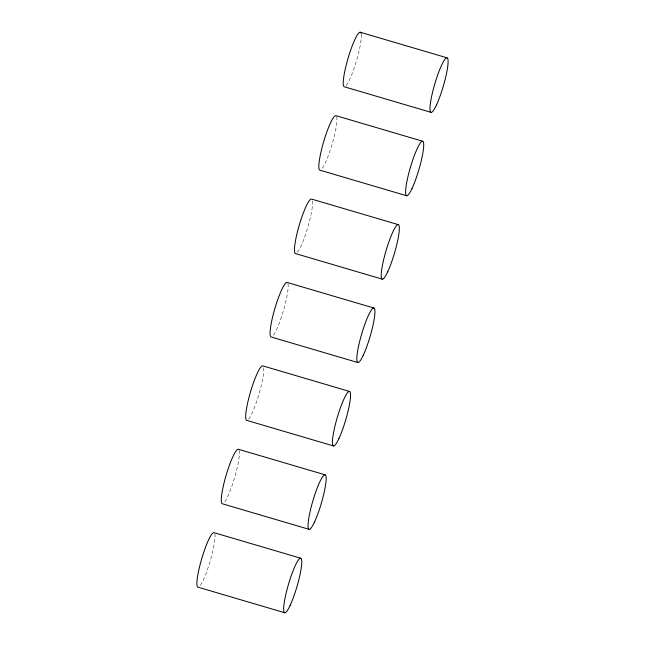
<?xml version="1.0" encoding="UTF-8"?>
<svg xmlns="http://www.w3.org/2000/svg" width="645" height="645" viewBox="0 0 645 645"><rect width="100%" height="100%" fill="white"/><g stroke="black" fill="none" stroke-linecap="round" stroke-linejoin="round"><path stroke-width="0.48" stroke-dasharray="3.23 2.42" d="M361.256 34.185A28.412 4.394 -73.6 0 1 356.258 61.557A28.412 4.394 -73.6 0 1 345.696 86.075M336.714 116.801A28.412 4.394 -73.6 0 1 332.223 143.77A28.412 4.394 -73.6 0 1 321.315 169.474M312.478 200.982A28.412 4.394 -73.6 0 1 307.746 227.467A28.412 4.394 -73.6 0 1 297.345 252.413M287.944 283.598A28.412 4.394 -73.6 0 1 283.445 310.567A28.412 4.394 -73.6 0 1 272.537 336.271M263.7 367.779A28.412 4.394 -73.6 0 1 258.976 394.264A28.412 4.394 -73.6 0 1 248.567 419.21M239.166 450.395A28.412 4.394 -73.6 0 1 234.675 477.365A28.412 4.394 -73.6 0 1 223.767 503.068M214.777 533.794A28.412 4.394 -73.6 0 1 210.544 559.876A28.412 4.394 -73.6 0 1 199.797 586.007"/><path stroke-width="0.97" d="M360.257 32.25L447.017 57.824M431.07 112.359L344.309 86.785A28.412 4.394 -73.6 0 1 349.026 55.107A28.412 4.394 -73.6 0 1 361.103 33.403M422.628 141.223L335.868 115.648A28.412 4.394 -73.6 0 0 323.564 142.061A28.412 4.394 -73.6 0 0 319.92 170.183L406.681 195.758M398.239 224.621L311.479 199.047A28.412 4.394 -73.6 0 0 299.175 225.452A28.412 4.394 -73.6 0 0 295.531 253.582L382.292 279.156M373.858 308.02L287.089 282.445A28.412 4.394 -73.6 0 0 274.786 308.85A28.412 4.394 -73.6 0 0 271.142 336.98L357.911 362.555M349.469 391.418L262.709 365.844A28.412 4.394 -73.6 0 0 250.405 392.249A28.412 4.394 -73.6 0 0 246.761 420.379L333.521 445.953M325.08 474.817L238.319 449.243A28.412 4.394 -73.6 0 0 226.016 475.647A28.412 4.394 -73.6 0 0 222.372 503.777L309.132 529.351M300.691 558.215L213.93 532.641A28.412 4.394 -73.6 0 0 201.627 559.046A28.412 4.394 -73.6 0 0 197.983 587.176L284.743 612.75M436.463 104.982A28.412 4.394 -73.6 0 0 447.864 58.977A28.412 4.394 -73.6 0 0 432.795 91.324A28.412 4.394 -73.6 0 0 436.463 104.982M412.082 188.38A28.412 4.394 -73.6 0 0 423.475 142.376A28.412 4.394 -73.6 0 0 408.414 174.722A28.412 4.394 -73.6 0 0 412.082 188.38M387.693 271.779A28.412 4.394 -73.6 0 0 399.094 225.774A28.412 4.394 -73.6 0 0 384.025 258.121A28.412 4.394 -73.6 0 0 387.693 271.779M363.304 355.177A28.412 4.394 -73.6 0 0 374.705 309.173A28.412 4.394 -73.6 0 0 359.636 341.519A28.412 4.394 -73.6 0 0 363.304 355.177M338.915 438.576A28.412 4.394 -73.6 0 0 350.316 392.571A28.412 4.394 -73.6 0 0 335.247 424.918A28.412 4.394 -73.6 0 0 338.915 438.576M314.526 521.974A28.412 4.394 -73.6 0 0 325.927 475.97A28.412 4.394 -73.6 0 0 310.858 508.316A28.412 4.394 -73.6 0 0 314.526 521.974M290.145 605.373A28.412 4.394 -73.6 0 0 301.546 559.368A28.412 4.394 -73.6 0 0 286.477 591.715A28.412 4.394 -73.6 0 0 290.145 605.373"/></g></svg>
